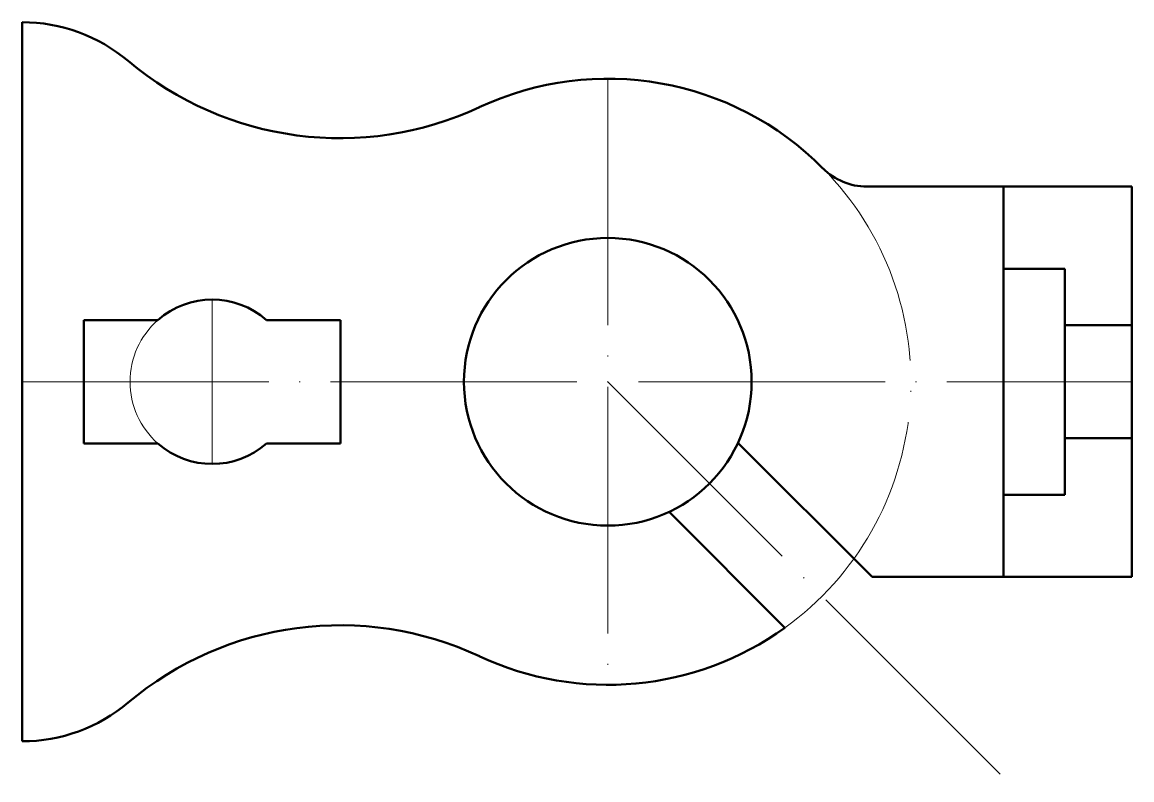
# Model space of a CAD drawing. Header units: millimetres. Extents: x 2912 to 3020, y 753 to 827.
import ezdxf

# ---------------------------------------------------------------- set-up
doc = ezdxf.new("R2010")
doc.units = ezdxf.units.MM
doc.linetypes.add('ACAD_ISO04W100', pattern=[30, 24, -2.95, 0.1, -2.95])
doc.layers.add('Contornos Visibles', color=7, linetype='Continuous', lineweight=50, true_color=0xffffff)
doc.layers.add('Ejes de revolución', color=6, linetype='ACAD_ISO04W100', lineweight=20, true_color=0xff00ff)

msp = doc.modelspace()

# ---------------------------------------------------------------- linework, layer by layer
at = {"layer": 'Contornos Visibles'}
for p, q in [((2912.36, 756.64), (2912.36, 826.64)), ((3007.86, 810.64), (2994.57, 810.64)), ((3007.86, 810.64), (3020.36, 810.64)), ((3007.86, 810.64), (3007.86, 772.64)), ((3020.36, 772.64), (3020.36, 810.64)), ((3013.86, 802.64), (3007.86, 802.64)), ((3013.86, 780.64), (3013.86, 802.64)), ((2918.36, 785.64), (2918.36, 797.64)), ((2925.57, 797.64), (2918.36, 797.64)), ((2943.36, 797.64), (2936.15, 797.64)), ((2943.36, 785.64), (2943.36, 797.64)), ((3013.86, 797.14), (3020.36, 797.14)), ((2918.36, 785.64), (2925.57, 785.64)), ((2936.15, 785.64), (2943.36, 785.64)), ((2982.03, 785.69), (2995.08, 772.64)), ((3013.86, 786.14), (3020.36, 786.14)), ((3013.86, 780.64), (3007.86, 780.64)), ((2975.32, 778.97), (2986.59, 767.7)), ((3007.86, 772.64), (2995.08, 772.64)), ((3007.86, 772.64), (3020.36, 772.64))]:
    msp.add_line(p, q, dxfattribs=at)
msp.add_circle((2969.36, 791.64), 14, dxfattribs=at)
for centre, radius, start, end in [((2912.36, 810.64), 16, 49.8752, 90), ((2943.3, 847.35), 32, 229.8752, 295.0773), ((2969.36, 791.64), 29.5, 44.767, 115.0773), ((2994.57, 816.64), 6, 224.767, 270), ((2930.86, 791.64), 8, 48.5904, 131.4096), ((2930.86, 791.64), 8, 228.5904, 311.4096), ((2943.3, 735.94), 32, 64.9227, 130.1248), ((2969.36, 791.64), 29.5, 244.9227, 305.7341), ((2912.36, 772.64), 16, 270, 310.1248)]:
    msp.add_arc(centre, radius, start, end, dxfattribs=at)
at = {"layer": 'Ejes de revolución'}
for p, q in [((2969.36, 821.14), (2969.36, 762.14)), ((2930.86, 799.64), (2930.86, 783.64)), ((2912.36, 791.64), (3020.36, 791.64)), ((2969.36, 791.64), (3008.11, 752.89))]:
    msp.add_line(p, q, dxfattribs=at)
for centre, radius, start, end in [((2969.36, 791.64), 29.5, 305.7341, 44.767), ((2930.86, 791.64), 8, 131.4096, 228.5904)]:
    msp.add_arc(centre, radius, start, end, dxfattribs=at)

doc.saveas('drawing.dxf')
